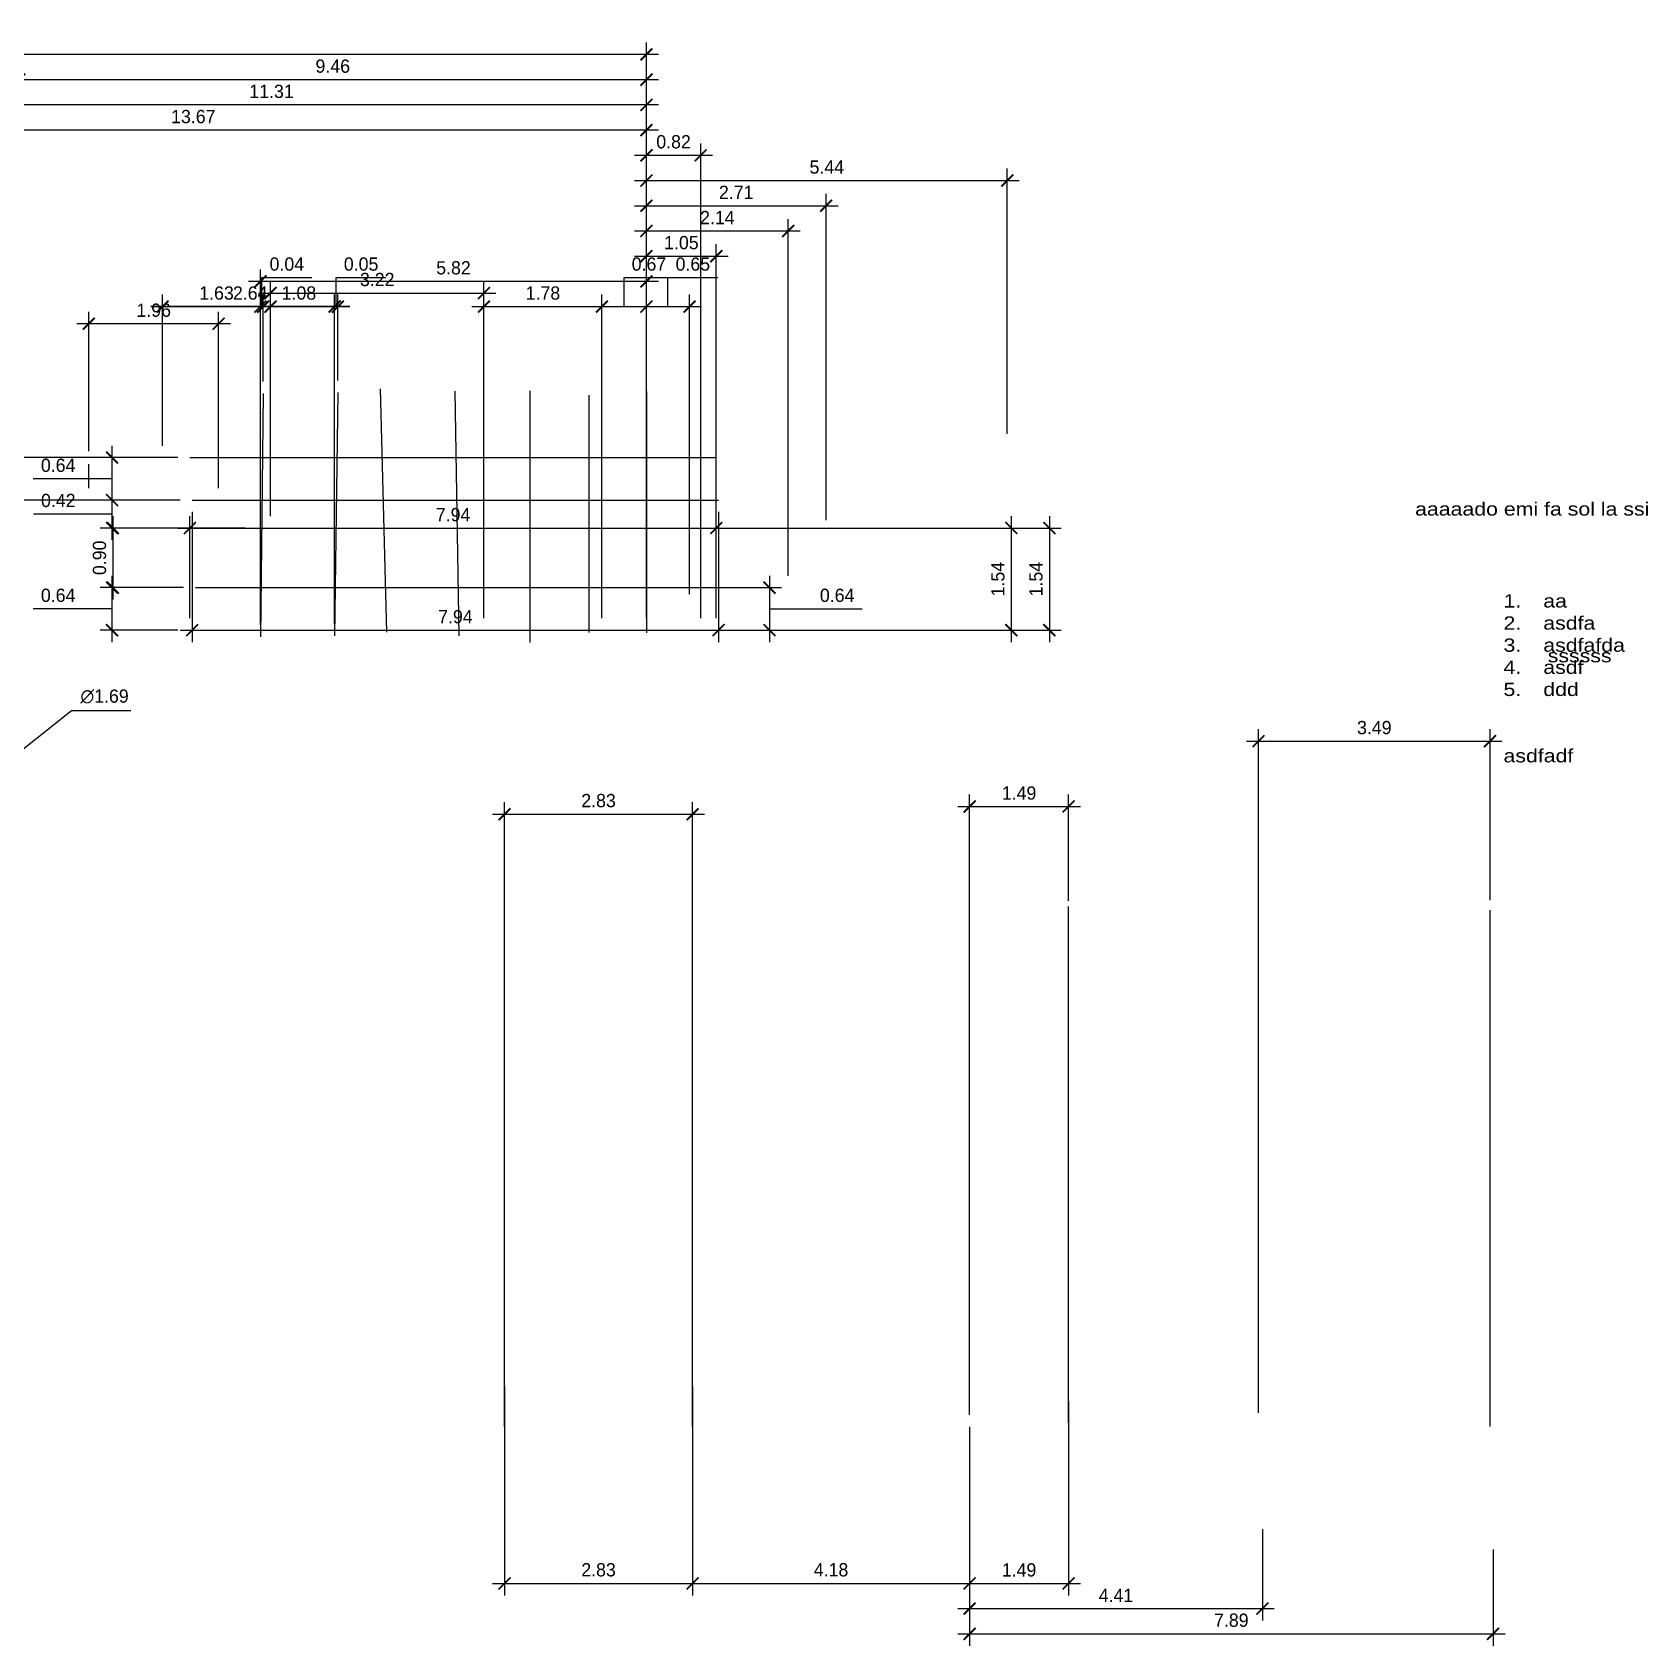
# Model space of a CAD drawing. Header units: metres. Extents: x -9 to 52.4, y -10.7 to 13.6.
# Drawn here: x 5.03 to 29.22, y -10.73 to 13.59 of the extents above; entities that cross this region are included whole.
import ezdxf

# ---------------------------------------------------------------- set-up
doc = ezdxf.new("R2010")
doc.units = ezdxf.units.M
doc.layers.add('COTAS', color=1, linetype='Continuous')
doc.layers.add('TEXTOS', color=6, linetype='Continuous')
doc.styles.add('COTA', font='ERASMD.TTF')
doc.styles.add('TITULOS', font='ERASMD.TTF', dxfattribs={"width": 1.2, "height": 0.2})
doc.dimstyles.new('COTAS 1', dxfattribs={"dimtxt": 0.2, "dimasz": 0.18, "dimexe": 0.18, "dimexo": 0.18, "dimgap": 0.1, "dimtad": 1, "dimtoh": 1, "dimzin": 0, "dimdsep": 46, "dimtxsty": 'COTA', "dimblk": 'ARCHTICK', "dimcen": 0, "dimdle": 0.18, "dimclrd": 256, "dimclre": 256, "dimclrt": 2, "dimadec": 0, "dimazin": 0, "dimtfac": 1, "dimtofl": 0, "dimtmove": 1, "dimatfit": 3, "dimfxl": 1, "dimtolj": 1, "dimtzin": 0, "dimlwd": -1, "dimlwe": -1, "dimarcsym": 0})

# ---------------------------------------------------------------- blocks, each defined once
blk = doc.blocks.new('_ArchTick')
at = {"color": 0, "linetype": 'ByBlock', "const_width": 0.15}
blk.add_lwpolyline([(-0.5, -0.5), (0.5, 0.5)], dxfattribs=at)
blk = doc.blocks.new('*D8')
at = {"transparency": 16777216}
for p, q in [((5.619, 3.364), (4.829, 2.738)), ((6.513, 3.364), (5.619, 3.364))]:
    blk.add_line(p, q, dxfattribs=at)
at = {"layer": 'Defpoints', "color": 0, "transparency": 16777216}
for p in [(4.829, 2.738), (3.501, 1.685)]:
    blk.add_point(p, dxfattribs=at)
at = {"transparency": 16777216, "xscale": 0.18, "yscale": 0.18, "zscale": 0.18, "rotation": 218.4080566349514}
blk.add_blockref('_ArchTick', (4.829, 2.738), dxfattribs=at)
at = {"color": 2, "transparency": 16777216, "insert": (6.116, 3.581), "char_height": 0.2, "attachment_point": 5, "style": 'COTA'}
blk.add_mtext('\\A1;∅1.69', dxfattribs=at)
blk = doc.blocks.new('*D15')
at = {"layer": 'COTAS', "transparency": 16777216}
for p, q in [((6.229, 4.401), (6.229, 5.402)), ((7.306, 5.222), (6.049, 5.222)), ((5.793, 4.901), (5.039, 4.901)), ((6.229, 4.901), (5.793, 4.901)), ((7.223, 4.581), (6.049, 4.581))]:
    blk.add_line(p, q, dxfattribs=at)
at = {"layer": 'Defpoints', "color": 0, "transparency": 16777216}
for p in [(6.229, 5.222), (7.486, 5.222), (7.403, 4.581)]:
    blk.add_point(p, dxfattribs=at)
at = {"layer": 'COTAS', "transparency": 16777216, "xscale": 0.18, "yscale": 0.18, "zscale": 0.18}
for p, rotation in [((6.229, 5.222), 90), ((6.229, 4.581), 270)]:
    blk.add_blockref('_ArchTick', p, dxfattribs=dict(at, rotation=rotation))
at = {"layer": 'COTAS', "color": 2, "transparency": 16777216, "insert": (5.416, 5.105), "char_height": 0.2, "attachment_point": 5, "style": 'COTA'}
blk.add_mtext('\\A1;0.64', dxfattribs=at)
blk = doc.blocks.new('*D16')
at = {"layer": 'COTAS', "transparency": 16777216}
for p, q in [((8.236, 6.12), (6.063, 6.12)), ((6.243, 5.042), (6.243, 6.3)), ((7.306, 5.222), (6.063, 5.222))]:
    blk.add_line(p, q, dxfattribs=at)
at = {"layer": 'Defpoints', "color": 0, "transparency": 16777216}
for p in [(6.243, 6.12), (8.416, 6.12), (7.486, 5.222)]:
    blk.add_point(p, dxfattribs=at)
at = {"layer": 'COTAS', "transparency": 16777216, "xscale": 0.18, "yscale": 0.18, "zscale": 0.18}
for p, rotation in [((6.243, 6.12), 90), ((6.243, 5.222), 270)]:
    blk.add_blockref('_ArchTick', p, dxfattribs=dict(at, rotation=rotation))
at = {"layer": 'COTAS', "color": 2, "transparency": 16777216, "insert": (6.04, 5.671), "char_height": 0.2, "attachment_point": 5, "rotation": 90, "style": 'COTA'}
blk.add_mtext('\\A1;0.90', dxfattribs=at)
blk = doc.blocks.new('*D17')
at = {"layer": 'COTAS', "transparency": 16777216}
for p, q in [((6.229, 5.94), (6.229, 6.722)), ((5.793, 6.331), (5.043, 6.331)), ((6.229, 6.331), (5.793, 6.331)), ((7.257, 6.542), (6.049, 6.542)), ((8.236, 6.12), (6.049, 6.12))]:
    blk.add_line(p, q, dxfattribs=at)
at = {"layer": 'Defpoints', "color": 0, "transparency": 16777216}
for p in [(6.229, 6.542), (7.437, 6.542), (8.416, 6.12)]:
    blk.add_point(p, dxfattribs=at)
at = {"layer": 'COTAS', "transparency": 16777216, "xscale": 0.18, "yscale": 0.18, "zscale": 0.18}
for p, rotation in [((6.229, 6.542), 90), ((6.229, 6.12), 270)]:
    blk.add_blockref('_ArchTick', p, dxfattribs=dict(at, rotation=rotation))
at = {"layer": 'COTAS', "color": 2, "transparency": 16777216, "insert": (5.418, 6.534), "char_height": 0.2, "attachment_point": 5, "style": 'COTA'}
blk.add_mtext('\\A1;0.42', dxfattribs=at)
blk = doc.blocks.new('*D18')
at = {"layer": 'COTAS', "transparency": 16777216}
for p, q in [((6.229, 6.362), (6.229, 7.361)), ((7.223, 7.181), (6.049, 7.181)), ((5.793, 6.861), (5.039, 6.861)), ((6.229, 6.861), (5.793, 6.861)), ((7.257, 6.542), (6.049, 6.542))]:
    blk.add_line(p, q, dxfattribs=at)
at = {"layer": 'Defpoints', "color": 0, "transparency": 16777216}
for p in [(6.229, 7.181), (7.403, 7.181), (7.437, 6.542)]:
    blk.add_point(p, dxfattribs=at)
at = {"layer": 'COTAS', "transparency": 16777216, "xscale": 0.18, "yscale": 0.18, "zscale": 0.18}
for p, rotation in [((6.229, 7.181), 90), ((6.229, 6.542), 270)]:
    blk.add_blockref('_ArchTick', p, dxfattribs=dict(at, rotation=rotation))
at = {"layer": 'COTAS', "color": 2, "transparency": 16777216, "insert": (5.416, 7.065), "char_height": 0.2, "attachment_point": 5, "style": 'COTA'}
blk.add_mtext('\\A1;0.64', dxfattribs=at)
blk = doc.blocks.new('*D19')
at = {"layer": 'COTAS', "transparency": 16777216}
for p, q in [((8.487, 9.458), (8.487, 9.895)), ((8.487, 9.895), (9.241, 9.895)), ((8.466, 4.662), (8.466, 9.638)), ((8.507, 8.33), (8.507, 9.638)), ((8.466, 9.458), (8.286, 9.458)), ((8.466, 9.458), (8.507, 9.458)), ((8.507, 9.458), (8.687, 9.458))]:
    blk.add_line(p, q, dxfattribs=at)
at = {"layer": 'Defpoints', "color": 0, "transparency": 16777216}
for p in [(8.507, 9.458), (8.507, 8.15), (8.466, 4.482)]:
    blk.add_point(p, dxfattribs=at)
at = {"layer": 'COTAS', "transparency": 16777216, "xscale": 0.18, "yscale": 0.18, "zscale": 0.18}
blk.add_blockref('_ArchTick', (8.466, 9.458), dxfattribs=at)
at = {"layer": 'COTAS', "transparency": 16777216, "xscale": 0.18, "yscale": 0.18, "zscale": 0.18, "rotation": 180}
blk.add_blockref('_ArchTick', (8.507, 9.458), dxfattribs=at)
at = {"layer": 'COTAS', "color": 2, "transparency": 16777216, "insert": (8.864, 10.098), "char_height": 0.2, "attachment_point": 5, "style": 'COTA'}
blk.add_mtext('\\A1;0.04', dxfattribs=at)
blk = doc.blocks.new('*D20')
at = {"layer": 'COTAS', "transparency": 16777216}
for p, q in [((8.507, 8.33), (8.507, 9.638)), ((9.585, 4.675), (9.585, 9.638)), ((8.327, 9.458), (9.765, 9.458))]:
    blk.add_line(p, q, dxfattribs=at)
at = {"layer": 'Defpoints', "color": 0, "transparency": 16777216}
for p in [(9.585, 9.458), (8.507, 8.15), (9.585, 4.495)]:
    blk.add_point(p, dxfattribs=at)
at = {"layer": 'COTAS', "transparency": 16777216, "xscale": 0.18, "yscale": 0.18, "zscale": 0.18, "rotation": 180}
blk.add_blockref('_ArchTick', (8.507, 9.458), dxfattribs=at)
at = {"layer": 'COTAS', "transparency": 16777216, "xscale": 0.18, "yscale": 0.18, "zscale": 0.18}
blk.add_blockref('_ArchTick', (9.585, 9.458), dxfattribs=at)
at = {"layer": 'COTAS', "color": 2, "transparency": 16777216, "insert": (9.046, 9.661), "char_height": 0.2, "attachment_point": 5, "style": 'COTA'}
blk.add_mtext('\\A1;1.08', dxfattribs=at)
blk = doc.blocks.new('*D21')
at = {"layer": 'COTAS', "transparency": 16777216}
for p, q in [((9.609, 9.458), (9.609, 9.895)), ((9.609, 9.895), (10.359, 9.895)), ((9.585, 4.675), (9.585, 9.638)), ((9.633, 8.344), (9.633, 9.638)), ((9.585, 9.458), (9.405, 9.458)), ((9.585, 9.458), (9.633, 9.458)), ((9.633, 9.458), (9.813, 9.458))]:
    blk.add_line(p, q, dxfattribs=at)
at = {"layer": 'Defpoints', "color": 0, "transparency": 16777216}
for p in [(9.633, 9.458), (9.633, 8.164), (9.585, 4.495)]:
    blk.add_point(p, dxfattribs=at)
at = {"layer": 'COTAS', "transparency": 16777216, "xscale": 0.18, "yscale": 0.18, "zscale": 0.18}
blk.add_blockref('_ArchTick', (9.585, 9.458), dxfattribs=at)
at = {"layer": 'COTAS', "transparency": 16777216, "xscale": 0.18, "yscale": 0.18, "zscale": 0.18, "rotation": 180}
blk.add_blockref('_ArchTick', (9.633, 9.458), dxfattribs=at)
at = {"layer": 'COTAS', "color": 2, "transparency": 16777216, "insert": (9.984, 10.098), "char_height": 0.2, "attachment_point": 5, "style": 'COTA'}
blk.add_mtext('\\A1;0.05', dxfattribs=at)
blk = doc.blocks.new('*D22')
at = {"layer": 'COTAS', "transparency": 16777216}
for p, q in [((6.991, 7.361), (6.991, 9.638)), ((9.633, 8.344), (9.633, 9.638)), ((9.813, 9.458), (6.811, 9.458))]:
    blk.add_line(p, q, dxfattribs=at)
at = {"layer": 'Defpoints', "color": 0, "transparency": 16777216}
for p in [(6.991, 9.458), (9.633, 8.164), (6.991, 7.181)]:
    blk.add_point(p, dxfattribs=at)
at = {"layer": 'COTAS', "transparency": 16777216, "xscale": 0.18, "yscale": 0.18, "zscale": 0.18, "rotation": 180}
blk.add_blockref('_ArchTick', (6.991, 9.458), dxfattribs=at)
at = {"layer": 'COTAS', "transparency": 16777216, "xscale": 0.18, "yscale": 0.18, "zscale": 0.18}
blk.add_blockref('_ArchTick', (9.633, 9.458), dxfattribs=at)
at = {"layer": 'COTAS', "color": 2, "transparency": 16777216, "insert": (8.312, 9.661), "char_height": 0.2, "attachment_point": 5, "style": 'COTA'}
blk.add_mtext('\\A1;2.64', dxfattribs=at)
blk = doc.blocks.new('*D23')
at = {"layer": 'COTAS', "transparency": 16777216}
for p, q in [((6.991, 7.361), (6.991, 9.638)), ((8.618, 6.3), (8.618, 9.638)), ((6.811, 9.458), (8.798, 9.458))]:
    blk.add_line(p, q, dxfattribs=at)
at = {"layer": 'Defpoints', "color": 0, "transparency": 16777216}
for p in [(8.618, 9.458), (6.991, 7.181), (8.618, 6.12)]:
    blk.add_point(p, dxfattribs=at)
at = {"layer": 'COTAS', "transparency": 16777216, "xscale": 0.18, "yscale": 0.18, "zscale": 0.18, "rotation": 180}
blk.add_blockref('_ArchTick', (6.991, 9.458), dxfattribs=at)
at = {"layer": 'COTAS', "transparency": 16777216, "xscale": 0.18, "yscale": 0.18, "zscale": 0.18}
blk.add_blockref('_ArchTick', (8.618, 9.458), dxfattribs=at)
at = {"layer": 'COTAS', "color": 2, "transparency": 16777216, "insert": (7.804, 9.661), "char_height": 0.2, "attachment_point": 5, "style": 'COTA'}
blk.add_mtext('\\A1;1.63', dxfattribs=at)
blk = doc.blocks.new('*D24')
at = {"layer": 'COTAS', "transparency": 16777216}
for p, q in [((8.618, 6.3), (8.618, 9.842)), ((11.836, 4.761), (11.836, 9.842)), ((8.438, 9.662), (12.016, 9.662))]:
    blk.add_line(p, q, dxfattribs=at)
at = {"layer": 'Defpoints', "color": 0, "transparency": 16777216}
for p in [(11.836, 9.662), (8.618, 6.12), (11.836, 4.581)]:
    blk.add_point(p, dxfattribs=at)
at = {"layer": 'COTAS', "transparency": 16777216, "xscale": 0.18, "yscale": 0.18, "zscale": 0.18, "rotation": 180}
blk.add_blockref('_ArchTick', (8.618, 9.662), dxfattribs=at)
at = {"layer": 'COTAS', "transparency": 16777216, "xscale": 0.18, "yscale": 0.18, "zscale": 0.18}
blk.add_blockref('_ArchTick', (11.836, 9.662), dxfattribs=at)
at = {"layer": 'COTAS', "color": 2, "transparency": 16777216, "insert": (10.227, 9.865), "char_height": 0.2, "attachment_point": 5, "style": 'COTA'}
blk.add_mtext('\\A1;3.22', dxfattribs=at)
blk = doc.blocks.new('*D25')
at = {"layer": 'COTAS', "transparency": 16777216}
for p, q in [((11.836, 4.761), (11.836, 9.638)), ((13.615, 4.761), (13.615, 9.638)), ((11.656, 9.458), (13.795, 9.458))]:
    blk.add_line(p, q, dxfattribs=at)
at = {"layer": 'Defpoints', "color": 0, "transparency": 16777216}
for p in [(13.615, 9.458), (11.836, 4.581), (13.615, 4.581)]:
    blk.add_point(p, dxfattribs=at)
at = {"layer": 'COTAS', "transparency": 16777216, "xscale": 0.18, "yscale": 0.18, "zscale": 0.18, "rotation": 180}
blk.add_blockref('_ArchTick', (11.836, 9.458), dxfattribs=at)
at = {"layer": 'COTAS', "transparency": 16777216, "xscale": 0.18, "yscale": 0.18, "zscale": 0.18}
blk.add_blockref('_ArchTick', (13.615, 9.458), dxfattribs=at)
at = {"layer": 'COTAS', "color": 2, "transparency": 16777216, "insert": (12.726, 9.661), "char_height": 0.2, "attachment_point": 5, "style": 'COTA'}
blk.add_mtext('\\A1;1.78', dxfattribs=at)
blk = doc.blocks.new('*D26')
at = {"layer": 'COTAS', "transparency": 16777216}
for p, q in [((13.951, 9.458), (13.951, 9.895)), ((13.951, 9.895), (14.697, 9.895)), ((13.615, 4.761), (13.615, 9.638)), ((14.286, 4.761), (14.286, 9.638)), ((13.435, 9.458), (14.466, 9.458))]:
    blk.add_line(p, q, dxfattribs=at)
at = {"layer": 'Defpoints', "color": 0, "transparency": 16777216}
for p in [(14.286, 9.458), (13.615, 4.581), (14.286, 4.581)]:
    blk.add_point(p, dxfattribs=at)
at = {"layer": 'COTAS', "transparency": 16777216, "xscale": 0.18, "yscale": 0.18, "zscale": 0.18, "rotation": 180}
blk.add_blockref('_ArchTick', (13.615, 9.458), dxfattribs=at)
at = {"layer": 'COTAS', "transparency": 16777216, "xscale": 0.18, "yscale": 0.18, "zscale": 0.18}
blk.add_blockref('_ArchTick', (14.286, 9.458), dxfattribs=at)
at = {"layer": 'COTAS', "color": 2, "transparency": 16777216, "insert": (14.324, 10.098), "char_height": 0.2, "attachment_point": 5, "style": 'COTA'}
blk.add_mtext('\\A1;0.67', dxfattribs=at)
blk = doc.blocks.new('*D27')
at = {"layer": 'COTAS', "transparency": 16777216}
for p, q in [((14.611, 9.458), (14.611, 9.895)), ((14.611, 9.895), (15.361, 9.895)), ((14.286, 4.761), (14.286, 9.638)), ((14.936, 5.121), (14.936, 9.638)), ((14.106, 9.458), (15.116, 9.458))]:
    blk.add_line(p, q, dxfattribs=at)
at = {"layer": 'Defpoints', "color": 0, "transparency": 16777216}
for p in [(14.936, 9.458), (14.936, 4.941), (14.286, 4.581)]:
    blk.add_point(p, dxfattribs=at)
at = {"layer": 'COTAS', "transparency": 16777216, "xscale": 0.18, "yscale": 0.18, "zscale": 0.18, "rotation": 180}
blk.add_blockref('_ArchTick', (14.286, 9.458), dxfattribs=at)
at = {"layer": 'COTAS', "transparency": 16777216, "xscale": 0.18, "yscale": 0.18, "zscale": 0.18}
blk.add_blockref('_ArchTick', (14.936, 9.458), dxfattribs=at)
at = {"layer": 'COTAS', "color": 2, "transparency": 16777216, "insert": (14.986, 10.098), "char_height": 0.2, "attachment_point": 5, "style": 'COTA'}
blk.add_mtext('\\A1;0.65', dxfattribs=at)
blk = doc.blocks.new('*D28')
at = {"layer": 'COTAS', "transparency": 16777216}
for p, q in [((8.467, 4.761), (8.467, 10.018)), ((14.286, 4.761), (14.286, 10.018)), ((14.466, 9.838), (8.287, 9.838))]:
    blk.add_line(p, q, dxfattribs=at)
at = {"layer": 'Defpoints', "color": 0, "transparency": 16777216}
for p in [(8.467, 9.838), (8.467, 4.581), (14.286, 4.581)]:
    blk.add_point(p, dxfattribs=at)
at = {"layer": 'COTAS', "transparency": 16777216, "xscale": 0.18, "yscale": 0.18, "zscale": 0.18, "rotation": 180}
blk.add_blockref('_ArchTick', (8.467, 9.838), dxfattribs=at)
at = {"layer": 'COTAS', "transparency": 16777216, "xscale": 0.18, "yscale": 0.18, "zscale": 0.18}
blk.add_blockref('_ArchTick', (14.286, 9.838), dxfattribs=at)
at = {"layer": 'COTAS', "color": 2, "transparency": 16777216, "insert": (11.377, 10.041), "char_height": 0.2, "attachment_point": 5, "style": 'COTA'}
blk.add_mtext('\\A1;5.82', dxfattribs=at)
blk = doc.blocks.new('*D29')
at = {"layer": 'COTAS', "transparency": 16777216}
for p, q in [((14.106, 10.218), (15.52, 10.218)), ((14.286, 4.761), (14.286, 10.398)), ((15.34, 4.761), (15.34, 10.398))]:
    blk.add_line(p, q, dxfattribs=at)
at = {"layer": 'Defpoints', "color": 0, "transparency": 16777216}
for p in [(15.34, 10.218), (14.286, 4.581), (15.34, 4.581)]:
    blk.add_point(p, dxfattribs=at)
at = {"layer": 'COTAS', "transparency": 16777216, "xscale": 0.18, "yscale": 0.18, "zscale": 0.18, "rotation": 180}
blk.add_blockref('_ArchTick', (14.286, 10.218), dxfattribs=at)
at = {"layer": 'COTAS', "transparency": 16777216, "xscale": 0.18, "yscale": 0.18, "zscale": 0.18}
blk.add_blockref('_ArchTick', (15.34, 10.218), dxfattribs=at)
at = {"layer": 'COTAS', "color": 2, "transparency": 16777216, "insert": (14.813, 10.421), "char_height": 0.2, "attachment_point": 5, "style": 'COTA'}
blk.add_mtext('\\A1;1.05', dxfattribs=at)
blk = doc.blocks.new('*D30')
at = {"layer": 'COTAS', "transparency": 16777216}
for p, q in [((14.286, 4.761), (14.286, 10.778)), ((16.424, 5.402), (16.424, 10.778)), ((14.106, 10.598), (16.604, 10.598))]:
    blk.add_line(p, q, dxfattribs=at)
at = {"layer": 'Defpoints', "color": 0, "transparency": 16777216}
for p in [(16.424, 10.598), (16.424, 5.222), (14.286, 4.581)]:
    blk.add_point(p, dxfattribs=at)
at = {"layer": 'COTAS', "transparency": 16777216, "xscale": 0.18, "yscale": 0.18, "zscale": 0.18, "rotation": 180}
blk.add_blockref('_ArchTick', (14.286, 10.598), dxfattribs=at)
at = {"layer": 'COTAS', "transparency": 16777216, "xscale": 0.18, "yscale": 0.18, "zscale": 0.18}
blk.add_blockref('_ArchTick', (16.424, 10.598), dxfattribs=at)
at = {"layer": 'COTAS', "color": 2, "transparency": 16777216, "insert": (15.355, 10.8), "char_height": 0.2, "attachment_point": 5, "style": 'COTA'}
blk.add_mtext('\\A1;2.14', dxfattribs=at)
blk = doc.blocks.new('*D31')
at = {"layer": 'COTAS', "transparency": 16777216}
for p, q in [((14.106, 10.978), (17.175, 10.978)), ((14.286, 4.761), (14.286, 11.158)), ((16.995, 6.239), (16.995, 11.158))]:
    blk.add_line(p, q, dxfattribs=at)
at = {"layer": 'Defpoints', "color": 0, "transparency": 16777216}
for p in [(16.995, 10.978), (16.995, 6.059), (14.286, 4.581)]:
    blk.add_point(p, dxfattribs=at)
at = {"layer": 'COTAS', "transparency": 16777216, "xscale": 0.18, "yscale": 0.18, "zscale": 0.18, "rotation": 180}
blk.add_blockref('_ArchTick', (14.286, 10.978), dxfattribs=at)
at = {"layer": 'COTAS', "transparency": 16777216, "xscale": 0.18, "yscale": 0.18, "zscale": 0.18}
blk.add_blockref('_ArchTick', (16.995, 10.978), dxfattribs=at)
at = {"layer": 'COTAS', "color": 2, "transparency": 16777216, "insert": (15.64, 11.18), "char_height": 0.2, "attachment_point": 5, "style": 'COTA'}
blk.add_mtext('\\A1;2.71', dxfattribs=at)
blk = doc.blocks.new('*D32')
at = {"layer": 'COTAS', "transparency": 16777216}
for p, q in [((14.286, 4.761), (14.286, 11.538)), ((19.727, 7.541), (19.727, 11.538)), ((14.106, 11.358), (19.907, 11.358))]:
    blk.add_line(p, q, dxfattribs=at)
at = {"layer": 'Defpoints', "color": 0, "transparency": 16777216}
for p in [(19.727, 11.358), (19.727, 7.361), (14.286, 4.581)]:
    blk.add_point(p, dxfattribs=at)
at = {"layer": 'COTAS', "transparency": 16777216, "xscale": 0.18, "yscale": 0.18, "zscale": 0.18, "rotation": 180}
blk.add_blockref('_ArchTick', (14.286, 11.358), dxfattribs=at)
at = {"layer": 'COTAS', "transparency": 16777216, "xscale": 0.18, "yscale": 0.18, "zscale": 0.18}
blk.add_blockref('_ArchTick', (19.727, 11.358), dxfattribs=at)
at = {"layer": 'COTAS', "color": 2, "transparency": 16777216, "insert": (17.006, 11.56), "char_height": 0.2, "attachment_point": 5, "style": 'COTA'}
blk.add_mtext('\\A1;5.44', dxfattribs=at)
blk = doc.blocks.new('*D33')
at = {"layer": 'COTAS', "transparency": 16777216}
for p, q in [((14.286, 4.761), (14.286, 11.918)), ((15.104, 4.761), (15.104, 11.918)), ((14.106, 11.738), (15.284, 11.738))]:
    blk.add_line(p, q, dxfattribs=at)
at = {"layer": 'Defpoints', "color": 0, "transparency": 16777216}
for p in [(15.104, 11.738), (14.286, 4.581), (15.104, 4.581)]:
    blk.add_point(p, dxfattribs=at)
at = {"layer": 'COTAS', "transparency": 16777216, "xscale": 0.18, "yscale": 0.18, "zscale": 0.18, "rotation": 180}
blk.add_blockref('_ArchTick', (14.286, 11.738), dxfattribs=at)
at = {"layer": 'COTAS', "transparency": 16777216, "xscale": 0.18, "yscale": 0.18, "zscale": 0.18}
blk.add_blockref('_ArchTick', (15.104, 11.738), dxfattribs=at)
at = {"layer": 'COTAS', "color": 2, "transparency": 16777216, "insert": (14.695, 11.941), "char_height": 0.2, "attachment_point": 5, "style": 'COTA'}
blk.add_mtext('\\A1;0.82', dxfattribs=at)
blk = doc.blocks.new('*D34')
at = {"layer": 'COTAS', "transparency": 16777216}
for p, q in [((0.621, 1.601), (0.621, 12.298)), ((14.286, 4.761), (14.286, 12.298)), ((14.466, 12.118), (0.441, 12.118))]:
    blk.add_line(p, q, dxfattribs=at)
at = {"layer": 'Defpoints', "color": 0, "transparency": 16777216}
for p in [(0.621, 12.118), (14.286, 4.581), (0.621, 1.421)]:
    blk.add_point(p, dxfattribs=at)
at = {"layer": 'COTAS', "transparency": 16777216, "xscale": 0.18, "yscale": 0.18, "zscale": 0.18, "rotation": 180}
blk.add_blockref('_ArchTick', (0.621, 12.118), dxfattribs=at)
at = {"layer": 'COTAS', "transparency": 16777216, "xscale": 0.18, "yscale": 0.18, "zscale": 0.18}
blk.add_blockref('_ArchTick', (14.286, 12.118), dxfattribs=at)
at = {"layer": 'COTAS', "color": 2, "transparency": 16777216, "insert": (7.454, 12.321), "char_height": 0.2, "attachment_point": 5, "style": 'COTA'}
blk.add_mtext('\\A1;13.67', dxfattribs=at)
blk = doc.blocks.new('*D35')
at = {"layer": 'COTAS', "transparency": 16777216}
for p, q in [((2.979, 1.601), (2.979, 12.678)), ((14.286, 4.761), (14.286, 12.678)), ((14.466, 12.498), (2.799, 12.498))]:
    blk.add_line(p, q, dxfattribs=at)
at = {"layer": 'Defpoints', "color": 0, "transparency": 16777216}
for p in [(2.979, 12.498), (14.286, 4.581), (2.979, 1.421)]:
    blk.add_point(p, dxfattribs=at)
at = {"layer": 'COTAS', "transparency": 16777216, "xscale": 0.18, "yscale": 0.18, "zscale": 0.18, "rotation": 180}
blk.add_blockref('_ArchTick', (2.979, 12.498), dxfattribs=at)
at = {"layer": 'COTAS', "transparency": 16777216, "xscale": 0.18, "yscale": 0.18, "zscale": 0.18}
blk.add_blockref('_ArchTick', (14.286, 12.498), dxfattribs=at)
at = {"layer": 'COTAS', "color": 2, "transparency": 16777216, "insert": (8.633, 12.701), "char_height": 0.2, "attachment_point": 5, "style": 'COTA'}
blk.add_mtext('\\A1;11.31', dxfattribs=at)
blk = doc.blocks.new('*D36')
at = {"layer": 'COTAS', "transparency": 16777216}
for p, q in [((4.829, 2.918), (4.829, 13.058)), ((14.286, 4.761), (14.286, 13.058)), ((14.466, 12.878), (4.649, 12.878))]:
    blk.add_line(p, q, dxfattribs=at)
at = {"layer": 'Defpoints', "color": 0, "transparency": 16777216}
for p in [(4.829, 12.878), (14.286, 4.581), (4.829, 2.738)]:
    blk.add_point(p, dxfattribs=at)
at = {"layer": 'COTAS', "transparency": 16777216, "xscale": 0.18, "yscale": 0.18, "zscale": 0.18, "rotation": 180}
blk.add_blockref('_ArchTick', (4.829, 12.878), dxfattribs=at)
at = {"layer": 'COTAS', "transparency": 16777216, "xscale": 0.18, "yscale": 0.18, "zscale": 0.18}
blk.add_blockref('_ArchTick', (14.286, 12.878), dxfattribs=at)
at = {"layer": 'COTAS', "color": 2, "transparency": 16777216, "insert": (9.557, 13.081), "char_height": 0.2, "attachment_point": 5, "style": 'COTA'}
blk.add_mtext('\\A1;9.46', dxfattribs=at)
blk = doc.blocks.new('*D37')
at = {"layer": 'COTAS', "transparency": 16777216}
for p, q in [((-8.796, 10.21), (-8.796, 13.438)), ((14.286, 4.761), (14.286, 13.438)), ((14.466, 13.258), (-8.976, 13.258))]:
    blk.add_line(p, q, dxfattribs=at)
at = {"layer": 'Defpoints', "color": 0, "transparency": 16777216}
for p in [(-8.796, 13.258), (-8.796, 10.03), (14.286, 4.581)]:
    blk.add_point(p, dxfattribs=at)
at = {"layer": 'COTAS', "transparency": 16777216, "xscale": 0.18, "yscale": 0.18, "zscale": 0.18, "rotation": 180}
blk.add_blockref('_ArchTick', (-8.796, 13.258), dxfattribs=at)
at = {"layer": 'COTAS', "transparency": 16777216, "xscale": 0.18, "yscale": 0.18, "zscale": 0.18}
blk.add_blockref('_ArchTick', (14.286, 13.258), dxfattribs=at)
at = {"layer": 'COTAS', "color": 2, "transparency": 16777216, "insert": (2.745, 13.461), "char_height": 0.2, "attachment_point": 5, "style": 'COTA'}
blk.add_mtext('\\A1;23.08', dxfattribs=at)
blk = doc.blocks.new('*D39')
at = {"layer": 'COTAS', "transparency": 16777216}
for p, q in [((12.147, -6.821), (12.147, -9.967)), ((14.982, -6.821), (14.982, -9.967)), ((11.967, -9.787), (15.162, -9.787))]:
    blk.add_line(p, q, dxfattribs=at)
at = {"layer": 'Defpoints', "color": 0, "transparency": 16777216}
for p in [(12.147, -6.641), (14.982, -6.641), (14.982, -9.787)]:
    blk.add_point(p, dxfattribs=at)
at = {"layer": 'COTAS', "transparency": 16777216, "xscale": 0.18, "yscale": 0.18, "zscale": 0.18, "rotation": 180}
blk.add_blockref('_ArchTick', (12.147, -9.787), dxfattribs=at)
at = {"layer": 'COTAS', "transparency": 16777216, "xscale": 0.18, "yscale": 0.18, "zscale": 0.18}
blk.add_blockref('_ArchTick', (14.982, -9.787), dxfattribs=at)
at = {"layer": 'COTAS', "color": 2, "transparency": 16777216, "insert": (13.564, -9.583), "char_height": 0.2, "attachment_point": 5, "style": 'COTA'}
blk.add_mtext('\\A1;2.83', dxfattribs=at)
blk = doc.blocks.new('*D40')
at = {"layer": 'COTAS', "transparency": 16777216}
for p, q in [((14.982, -6.821), (14.982, -9.967)), ((19.159, -7.425), (19.159, -9.967)), ((14.802, -9.787), (19.339, -9.787))]:
    blk.add_line(p, q, dxfattribs=at)
at = {"layer": 'Defpoints', "color": 0, "transparency": 16777216}
for p in [(14.982, -6.641), (19.159, -7.245), (19.159, -9.787)]:
    blk.add_point(p, dxfattribs=at)
at = {"layer": 'COTAS', "transparency": 16777216, "xscale": 0.18, "yscale": 0.18, "zscale": 0.18, "rotation": 180}
blk.add_blockref('_ArchTick', (14.982, -9.787), dxfattribs=at)
at = {"layer": 'COTAS', "transparency": 16777216, "xscale": 0.18, "yscale": 0.18, "zscale": 0.18}
blk.add_blockref('_ArchTick', (19.159, -9.787), dxfattribs=at)
at = {"layer": 'COTAS', "color": 2, "transparency": 16777216, "insert": (17.07, -9.583), "char_height": 0.2, "attachment_point": 5, "style": 'COTA'}
blk.add_mtext('\\A1;4.18', dxfattribs=at)
blk = doc.blocks.new('*D41')
at = {"layer": 'COTAS', "transparency": 16777216}
for p, q in [((20.651, -7.039), (20.651, -9.967)), ((19.159, -7.425), (19.159, -9.967)), ((18.979, -9.787), (20.831, -9.787))]:
    blk.add_line(p, q, dxfattribs=at)
at = {"layer": 'Defpoints', "color": 0, "transparency": 16777216}
for p in [(20.651, -6.859), (19.159, -7.245), (20.651, -9.787)]:
    blk.add_point(p, dxfattribs=at)
at = {"layer": 'COTAS', "transparency": 16777216, "xscale": 0.18, "yscale": 0.18, "zscale": 0.18, "rotation": 180}
blk.add_blockref('_ArchTick', (19.159, -9.787), dxfattribs=at)
at = {"layer": 'COTAS', "transparency": 16777216, "xscale": 0.18, "yscale": 0.18, "zscale": 0.18}
blk.add_blockref('_ArchTick', (20.651, -9.787), dxfattribs=at)
at = {"layer": 'COTAS', "color": 2, "transparency": 16777216, "insert": (19.905, -9.585), "char_height": 0.2, "attachment_point": 5, "style": 'COTA'}
blk.add_mtext('\\A1;1.49', dxfattribs=at)
blk = doc.blocks.new('*D42')
at = {"layer": 'COTAS', "transparency": 16777216}
for p, q in [((19.159, -7.425), (19.159, -10.347)), ((23.573, -8.968), (23.573, -10.347)), ((18.979, -10.167), (23.753, -10.167))]:
    blk.add_line(p, q, dxfattribs=at)
at = {"layer": 'Defpoints', "color": 0, "transparency": 16777216}
for p in [(19.159, -7.245), (23.573, -8.788), (23.573, -10.167)]:
    blk.add_point(p, dxfattribs=at)
at = {"layer": 'COTAS', "transparency": 16777216, "xscale": 0.18, "yscale": 0.18, "zscale": 0.18, "rotation": 180}
blk.add_blockref('_ArchTick', (19.159, -10.167), dxfattribs=at)
at = {"layer": 'COTAS', "transparency": 16777216, "xscale": 0.18, "yscale": 0.18, "zscale": 0.18}
blk.add_blockref('_ArchTick', (23.573, -10.167), dxfattribs=at)
at = {"layer": 'COTAS', "color": 2, "transparency": 16777216, "insert": (21.366, -9.967), "char_height": 0.2, "attachment_point": 5, "style": 'COTA'}
blk.add_mtext('\\A1;4.41', dxfattribs=at)
blk = doc.blocks.new('*D43')
at = {"layer": 'COTAS', "transparency": 16777216}
for p, q in [((19.159, -7.425), (19.159, -10.727)), ((27.052, -9.274), (27.052, -10.727)), ((18.979, -10.547), (27.232, -10.547))]:
    blk.add_line(p, q, dxfattribs=at)
at = {"layer": 'Defpoints', "color": 0, "transparency": 16777216}
for p in [(19.159, -7.245), (27.052, -9.094), (27.052, -10.547)]:
    blk.add_point(p, dxfattribs=at)
at = {"layer": 'COTAS', "transparency": 16777216, "xscale": 0.18, "yscale": 0.18, "zscale": 0.18, "rotation": 180}
blk.add_blockref('_ArchTick', (19.159, -10.547), dxfattribs=at)
at = {"layer": 'COTAS', "transparency": 16777216, "xscale": 0.18, "yscale": 0.18, "zscale": 0.18}
blk.add_blockref('_ArchTick', (27.052, -10.547), dxfattribs=at)
at = {"layer": 'COTAS', "color": 2, "transparency": 16777216, "insert": (23.105, -10.343), "char_height": 0.2, "attachment_point": 5, "style": 'COTA'}
blk.add_mtext('\\A1;7.89', dxfattribs=at)
blk = doc.blocks.new('*D44')
at = {"layer": 'COTAS', "transparency": 16777216}
for p, q in [((3.728, 7.361), (3.728, 6.362)), ((7.223, 7.181), (3.548, 7.181)), ((3.292, 6.861), (2.538, 6.861)), ((3.728, 6.861), (3.292, 6.861)), ((7.257, 6.542), (3.548, 6.542))]:
    blk.add_line(p, q, dxfattribs=at)
at = {"layer": 'Defpoints', "color": 0, "transparency": 16777216}
for p in [(7.403, 7.181), (3.728, 6.542), (7.437, 6.542)]:
    blk.add_point(p, dxfattribs=at)
at = {"layer": 'COTAS', "transparency": 16777216, "xscale": 0.18, "yscale": 0.18, "zscale": 0.18}
for p, rotation in [((3.728, 7.181), 90), ((3.728, 6.542), 270)]:
    blk.add_blockref('_ArchTick', p, dxfattribs=dict(at, rotation=rotation))
at = {"layer": 'COTAS', "color": 2, "transparency": 16777216, "insert": (2.915, 7.065), "char_height": 0.2, "attachment_point": 5, "style": 'COTA'}
blk.add_mtext('\\A1;0.64', dxfattribs=at)
blk = doc.blocks.new('*D45')
at = {"layer": 'COTAS', "transparency": 16777216}
for p, q in [((5.878, 7.281), (5.878, 9.379)), ((7.835, 6.722), (7.835, 9.379)), ((8.015, 9.199), (5.698, 9.199)), ((5.878, 6.722), (5.878, 7.081))]:
    blk.add_line(p, q, dxfattribs=at)
at = {"layer": 'Defpoints', "color": 0, "transparency": 16777216}
for p in [(5.878, 9.199), (5.878, 6.542), (7.835, 6.542)]:
    blk.add_point(p, dxfattribs=at)
at = {"layer": 'COTAS', "transparency": 16777216, "xscale": 0.18, "yscale": 0.18, "zscale": 0.18, "rotation": 180}
blk.add_blockref('_ArchTick', (5.878, 9.199), dxfattribs=at)
at = {"layer": 'COTAS', "transparency": 16777216, "xscale": 0.18, "yscale": 0.18, "zscale": 0.18}
blk.add_blockref('_ArchTick', (7.835, 9.199), dxfattribs=at)
at = {"layer": 'COTAS', "color": 2, "transparency": 16777216, "insert": (6.857, 9.402), "char_height": 0.2, "attachment_point": 5, "style": 'COTA'}
blk.add_mtext('\\A1;1.96', dxfattribs=at)
blk = doc.blocks.new('*D46')
at = {"layer": 'COTAS', "transparency": 16777216}
for p, q in [((16.142, 5.402), (16.142, 4.401)), ((14.689, 5.222), (16.322, 5.222)), ((16.142, 4.901), (16.785, 4.901)), ((16.785, 4.901), (17.539, 4.901)), ((14.689, 4.581), (16.322, 4.581))]:
    blk.add_line(p, q, dxfattribs=at)
at = {"layer": 'Defpoints', "color": 0, "transparency": 16777216}
for p in [(14.509, 5.222), (14.509, 4.581), (16.142, 4.581)]:
    blk.add_point(p, dxfattribs=at)
at = {"layer": 'COTAS', "transparency": 16777216, "xscale": 0.18, "yscale": 0.18, "zscale": 0.18}
for p, rotation in [((16.142, 5.222), 90), ((16.142, 4.581), 270)]:
    blk.add_blockref('_ArchTick', p, dxfattribs=dict(at, rotation=rotation))
at = {"layer": 'COTAS', "color": 2, "transparency": 16777216, "insert": (17.162, 5.105), "char_height": 0.2, "attachment_point": 5, "style": 'COTA'}
blk.add_mtext('\\A1;0.64', dxfattribs=at)
blk = doc.blocks.new('*D47')
at = {"layer": 'COTAS', "transparency": 16777216}
for p, q in [((15.641, 6.12), (19.968, 6.12)), ((19.788, 6.3), (19.788, 4.401)), ((14.689, 4.581), (19.968, 4.581))]:
    blk.add_line(p, q, dxfattribs=at)
at = {"layer": 'Defpoints', "color": 0, "transparency": 16777216}
for p in [(15.461, 6.12), (14.509, 4.581), (19.788, 4.581)]:
    blk.add_point(p, dxfattribs=at)
at = {"layer": 'COTAS', "transparency": 16777216, "xscale": 0.18, "yscale": 0.18, "zscale": 0.18}
for p, rotation in [((19.788, 6.12), 90), ((19.788, 4.581), 270)]:
    blk.add_blockref('_ArchTick', p, dxfattribs=dict(at, rotation=rotation))
at = {"layer": 'COTAS', "color": 2, "transparency": 16777216, "insert": (19.586, 5.35), "char_height": 0.2, "attachment_point": 5, "rotation": 90, "style": 'COTA'}
blk.add_mtext('\\A1;1.54', dxfattribs=at)
blk = doc.blocks.new('*D48')
at = {"layer": 'COTAS', "transparency": 16777216}
for p, q in [((14.097, 6.12), (20.542, 6.12)), ((20.362, 6.3), (20.362, 4.401)), ((14.097, 4.581), (20.542, 4.581))]:
    blk.add_line(p, q, dxfattribs=at)
at = {"layer": 'Defpoints', "color": 0, "transparency": 16777216}
for p in [(13.917, 6.12), (13.917, 4.581), (20.362, 4.581)]:
    blk.add_point(p, dxfattribs=at)
at = {"layer": 'COTAS', "transparency": 16777216, "xscale": 0.18, "yscale": 0.18, "zscale": 0.18}
for p, rotation in [((20.362, 6.12), 90), ((20.362, 4.581), 270)]:
    blk.add_blockref('_ArchTick', p, dxfattribs=dict(at, rotation=rotation))
at = {"layer": 'COTAS', "color": 2, "transparency": 16777216, "insert": (20.16, 5.35), "char_height": 0.2, "attachment_point": 5, "rotation": 90, "style": 'COTA'}
blk.add_mtext('\\A1;1.54', dxfattribs=at)
blk = doc.blocks.new('*D49')
at = {"layer": 'COTAS', "transparency": 16777216}
for p, q in [((7.223, 6.12), (15.52, 6.12)), ((7.403, 4.761), (7.403, 6.3)), ((15.34, 4.761), (15.34, 6.3))]:
    blk.add_line(p, q, dxfattribs=at)
at = {"layer": 'Defpoints', "color": 0, "transparency": 16777216}
for p in [(15.34, 6.12), (7.403, 4.581), (15.34, 4.581)]:
    blk.add_point(p, dxfattribs=at)
at = {"layer": 'COTAS', "transparency": 16777216, "xscale": 0.18, "yscale": 0.18, "zscale": 0.18, "rotation": 180}
blk.add_blockref('_ArchTick', (7.403, 6.12), dxfattribs=at)
at = {"layer": 'COTAS', "transparency": 16777216, "xscale": 0.18, "yscale": 0.18, "zscale": 0.18}
blk.add_blockref('_ArchTick', (15.34, 6.12), dxfattribs=at)
at = {"layer": 'COTAS', "color": 2, "transparency": 16777216, "insert": (11.371, 6.321), "char_height": 0.2, "attachment_point": 5, "style": 'COTA'}
blk.add_mtext('\\A1;7.94', dxfattribs=at)
blk = doc.blocks.new('*D50')
at = {"layer": 'COTAS', "transparency": 16777216}
for p, q in [((12.147, 0.348), (12.147, 1.987)), ((14.982, 0.348), (14.982, 1.987)), ((11.967, 1.807), (15.162, 1.807))]:
    blk.add_line(p, q, dxfattribs=at)
at = {"layer": 'Defpoints', "color": 0, "transparency": 16777216}
for p in [(14.982, 1.807), (12.147, 0.168), (14.982, 0.168)]:
    blk.add_point(p, dxfattribs=at)
at = {"layer": 'COTAS', "transparency": 16777216, "xscale": 0.18, "yscale": 0.18, "zscale": 0.18, "rotation": 180}
blk.add_blockref('_ArchTick', (12.147, 1.807), dxfattribs=at)
at = {"layer": 'COTAS', "transparency": 16777216, "xscale": 0.18, "yscale": 0.18, "zscale": 0.18}
blk.add_blockref('_ArchTick', (14.982, 1.807), dxfattribs=at)
at = {"layer": 'COTAS', "color": 2, "transparency": 16777216, "insert": (13.564, 2.011), "char_height": 0.2, "attachment_point": 5, "style": 'COTA'}
blk.add_mtext('\\A1;2.83', dxfattribs=at)
blk = doc.blocks.new('*D51')
at = {"layer": 'COTAS', "transparency": 16777216}
for p, q in [((19.159, 0.502), (19.159, 2.103)), ((20.651, 0.502), (20.651, 2.103)), ((18.979, 1.923), (20.831, 1.923))]:
    blk.add_line(p, q, dxfattribs=at)
at = {"layer": 'Defpoints', "color": 0, "transparency": 16777216}
for p in [(20.651, 1.923), (19.159, 0.322), (20.651, 0.322)]:
    blk.add_point(p, dxfattribs=at)
at = {"layer": 'COTAS', "transparency": 16777216, "xscale": 0.18, "yscale": 0.18, "zscale": 0.18, "rotation": 180}
blk.add_blockref('_ArchTick', (19.159, 1.923), dxfattribs=at)
at = {"layer": 'COTAS', "transparency": 16777216, "xscale": 0.18, "yscale": 0.18, "zscale": 0.18}
blk.add_blockref('_ArchTick', (20.651, 1.923), dxfattribs=at)
at = {"layer": 'COTAS', "color": 2, "transparency": 16777216, "insert": (19.905, 2.125), "char_height": 0.2, "attachment_point": 5, "style": 'COTA'}
blk.add_mtext('\\A1;1.49', dxfattribs=at)
blk = doc.blocks.new('*D52')
at = {"layer": 'COTAS', "transparency": 16777216}
for p, q in [((23.515, 0.51), (23.515, 3.088)), ((27.006, 0.51), (27.006, 3.088)), ((23.335, 2.908), (27.186, 2.908))]:
    blk.add_line(p, q, dxfattribs=at)
at = {"layer": 'Defpoints', "color": 0, "transparency": 16777216}
for p in [(27.006, 2.908), (23.515, 0.33), (27.006, 0.33)]:
    blk.add_point(p, dxfattribs=at)
at = {"layer": 'COTAS', "transparency": 16777216, "xscale": 0.18, "yscale": 0.18, "zscale": 0.18, "rotation": 180}
blk.add_blockref('_ArchTick', (23.515, 2.908), dxfattribs=at)
at = {"layer": 'COTAS', "transparency": 16777216, "xscale": 0.18, "yscale": 0.18, "zscale": 0.18}
blk.add_blockref('_ArchTick', (27.006, 2.908), dxfattribs=at)
at = {"layer": 'COTAS', "color": 2, "transparency": 16777216, "insert": (25.261, 3.111), "char_height": 0.2, "attachment_point": 5, "style": 'COTA'}
blk.add_mtext('\\A1;3.49', dxfattribs=at)
blk = doc.blocks.new('*D53')
at = {"layer": 'COTAS', "transparency": 16777216}
for p, q in [((7.437, 6.362), (7.437, 4.401)), ((15.374, 6.362), (15.374, 4.401)), ((7.257, 4.581), (15.554, 4.581))]:
    blk.add_line(p, q, dxfattribs=at)
at = {"layer": 'Defpoints', "color": 0, "transparency": 16777216}
for p in [(7.437, 6.542), (15.374, 6.542), (15.374, 4.581)]:
    blk.add_point(p, dxfattribs=at)
at = {"layer": 'COTAS', "transparency": 16777216, "xscale": 0.18, "yscale": 0.18, "zscale": 0.18, "rotation": 180}
blk.add_blockref('_ArchTick', (7.437, 4.581), dxfattribs=at)
at = {"layer": 'COTAS', "transparency": 16777216, "xscale": 0.18, "yscale": 0.18, "zscale": 0.18}
blk.add_blockref('_ArchTick', (15.374, 4.581), dxfattribs=at)
at = {"layer": 'COTAS', "color": 2, "transparency": 16777216, "insert": (11.406, 4.783), "char_height": 0.2, "attachment_point": 5, "style": 'COTA'}
blk.add_mtext('\\A1;7.94', dxfattribs=at)

msp = doc.modelspace()

# ---------------------------------------------------------------- linework, layer by layer
for points in [[(8.507, 8.15), (8.466, 4.482)], [(9.633, 8.164), (9.585, 4.495)], [(10.271, 8.219), (10.367, 4.55)], [(11.396, 8.185), (11.458, 4.495)], [(12.53, 8.19), (12.53, 4.394)], [(13.419, 8.124), (13.419, 4.547)], [(14.286, 8.179), (14.286, 4.541)], [(7.403, 7.181), (15.34, 7.181)], [(7.437, 6.542), (15.374, 6.542)], [(8.416, 6.12), (16.353, 6.12)], [(7.486, 5.222), (15.423, 5.222)], [(7.403, 4.581), (15.34, 4.581)], [(19.159, -7.245), (19.159, 0.537)], [(23.515, -7.215), (23.515, 0.567)], [(12.147, -7.424), (12.147, 0.358)], [(14.982, -7.424), (14.982, 0.358)], [(20.651, -7.365), (20.651, 0.418)], [(27.006, -7.424), (27.006, 0.358)]]:
    msp.add_lwpolyline(points)

# ---------------------------------------------------------------- texts
at = {"layer": 'TEXTOS', "insert": (25.876, 6.508), "char_height": 0.2, "attachment_point": 1, "style": 'TITULOS', "bg_fill": 3, "box_fill_scale": 1.5, "bg_fill_color": 256, "bg_fill_transparency": 0}
msp.add_mtext_dynamic_manual_height_columns('aaaaado emi fa sol la ssi', width=7.20053, gutter_width=1, heights=[0], dxfattribs=at)
at = {"layer": 'TEXTOS', "char_height": 0.2, "attachment_point": 1, "style": 'TITULOS'}
for s, width, insert in [('\\pxi-3,l3,ql,t3;1.^Iaa\\P2.^Iasdfa\\P3.^Iasdfafda\\P4.^Iasdf\\P5.^Iddd\\P\\pi0,l0,q*,tz;\\P\\Pasdfadf', 4.9737, (27.209, 5.122)), ('ssssss', 3.26691, (27.876, 4.296))]:
    msp.add_mtext_dynamic_manual_height_columns(s, width=width, gutter_width=1, heights=[0], dxfattribs=dict(at, insert=insert))

# ---------------------------------------------------------------- dimensions: what is measured, and where the dimension line sits
dim = msp.add_diameter_dim_2p(p1=(3.501, 1.685), p2=(4.829, 2.738), dimstyle='COTAS 1')
dim.commit()
dim.dimension.update_dxf_attribs({"geometry": '*D8', "text_midpoint": (5.619, 3.364), "dimtype": 163})
at = {"layer": 'COTAS'}
for base, p1, p2, picture, middle in [((-8.796, 13.258), (14.286, 4.581), (-8.796, 10.03), '*D37', (2.745, 13.461)), ((4.829, 12.878), (14.286, 4.581), (4.829, 2.738), '*D36', (9.557, 13.081)), ((2.979, 12.498), (14.286, 4.581), (2.979, 1.421), '*D35', (8.633, 12.701)), ((0.621, 12.1182), (14.2861, 4.5811), (0.621, 1.4214), '*D34', (7.4535, 12.3214)), ((15.104, 11.738), (14.286, 4.581), (15.104, 4.581), '*D33', (14.695, 11.941)), ((19.727, 11.358), (14.286, 4.581), (19.727, 7.361), '*D32', (17.006, 11.56)), ((16.995, 10.978), (14.286, 4.581), (16.995, 6.059), '*D31', (15.64, 11.18)), ((16.424, 10.598), (14.286, 4.581), (16.424, 5.222), '*D30', (15.355, 10.8)), ((15.34, 10.218), (14.286, 4.581), (15.34, 4.581), '*D29', (14.813, 10.421)), ((8.507, 9.458), (8.466, 4.482), (8.507, 8.15), '*D19', (8.587, 10.098)), ((9.633, 9.458), (9.585, 4.495), (9.633, 8.164), '*D21', (9.709, 10.098)), ((14.286, 9.458), (13.615, 4.581), (14.286, 4.581), '*D26', (14.051, 10.098)), ((14.936, 9.458), (14.286, 4.581), (14.936, 4.941), '*D27', (14.711, 10.098)), ((8.467, 9.838), (14.286, 4.581), (8.467, 4.581), '*D28', (11.377, 10.041)), ((11.836, 9.662), (8.618, 6.12), (11.836, 4.581), '*D24', (10.227, 9.865)), ((6.991, 9.458), (9.633, 8.164), (6.991, 7.181), '*D22', (8.312, 9.661)), ((8.618, 9.458), (6.991, 7.181), (8.618, 6.12), '*D23', (7.804, 9.661)), ((9.585, 9.458), (8.507, 8.15), (9.585, 4.495), '*D20', (9.046, 9.661)), ((13.615, 9.458), (11.836, 4.581), (13.615, 4.581), '*D25', (12.726, 9.661)), ((5.878, 9.199), (7.835, 6.542), (5.878, 6.542), '*D45', (6.857, 9.402)), ((15.34, 6.12), (7.403, 4.581), (15.34, 4.581), '*D49', (11.371, 6.321)), ((15.374, 4.581), (7.437, 6.542), (15.374, 6.542), '*D53', (11.406, 4.783)), ((27.006, 2.908), (23.515, 0.33), (27.006, 0.33), '*D52', (25.261, 3.111)), ((20.651, 1.923), (19.159, 0.322), (20.651, 0.322), '*D51', (19.905, 2.125)), ((14.9818, 1.8073), (12.1472, 0.1679), (14.9818, 0.1679), '*D50', (13.5645, 2.0105)), ((14.9818, -9.7866), (12.1472, -6.6414), (14.9818, -6.6414), '*D39', (13.5645, -9.5834)), ((19.159, -9.787), (14.982, -6.641), (19.159, -7.245), '*D40', (17.07, -9.583)), ((20.651, -9.787), (19.159, -7.245), (20.651, -6.859), '*D41', (19.905, -9.585)), ((23.573, -10.167), (19.159, -7.245), (23.573, -8.788), '*D42', (21.366, -9.967)), ((27.052, -10.547), (19.159, -7.245), (27.052, -9.094), '*D43', (23.105, -10.343))]:
    dim = msp.add_linear_dim(base=base, p1=p1, p2=p2, dimstyle='COTAS 1', dxfattribs=at)
    dim.commit()
    dim.dimension.update_dxf_attribs({"geometry": picture, "text_midpoint": middle})
for base, p1, p2, angle, picture, middle in [((3.728, 6.542), (7.403, 7.181), (7.437, 6.542), 90, '*D44', (3.192, 7.065)), ((6.229, 7.181), (7.437, 6.542), (7.403, 7.181), 270, '*D18', (5.693, 7.065)), ((6.229, 6.542), (8.416, 6.12), (7.437, 6.542), 270, '*D17', (5.693, 6.534)), ((6.243, 6.12), (7.486, 5.222), (8.416, 6.12), 270, '*D16', (6.04, 5.671)), ((20.362, 4.581), (13.917, 6.12), (13.917, 4.581), 90, '*D48', (20.16, 5.35)), ((19.788, 4.581), (15.461, 6.12), (14.509, 4.581), 90, '*D47', (19.586, 5.35)), ((6.229, 5.222), (7.403, 4.581), (7.486, 5.222), 270, '*D15', (5.693, 5.105)), ((16.142, 4.581), (14.509, 5.222), (14.509, 4.581), 90, '*D46', (16.885, 5.105))]:
    dim = msp.add_linear_dim(base=base, p1=p1, p2=p2, angle=angle, dimstyle='COTAS 1', dxfattribs=at)
    dim.commit()
    dim.dimension.update_dxf_attribs({"geometry": picture, "text_midpoint": middle})

doc.saveas('drawing.dxf')
